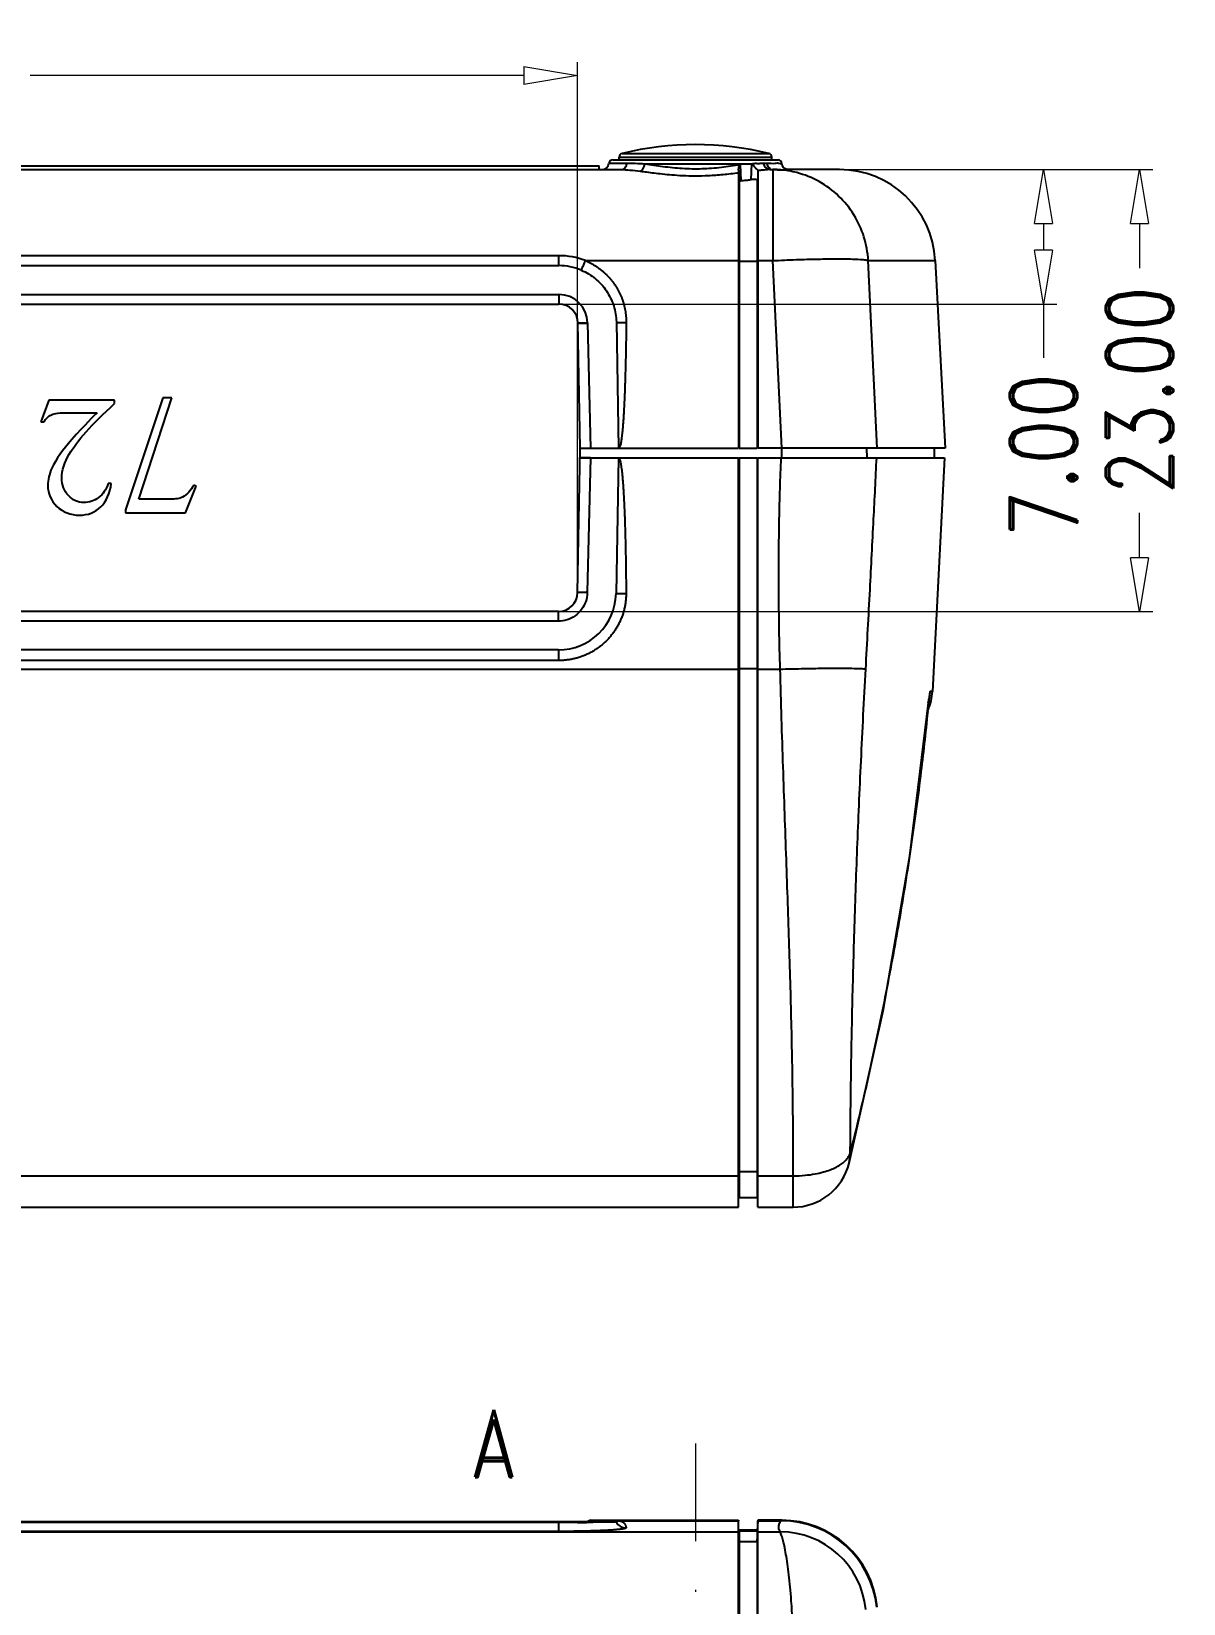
# Model space of a CAD drawing. Header units: millimetres. Extents: x 0 to 4083, y 0 to 1644.
# Drawn here: x 3627.2 to 3687.2, y 1562 to 1643.8 of the extents above; entities that cross this region are included whole.
import ezdxf
from ezdxf.enums import TextEntityAlignment as Align

# ---------------------------------------------------------------- set-up
doc = ezdxf.new("R2010")
doc.units = ezdxf.units.MM
doc.linetypes.add('DIVIDE', pattern=[31.75, 12.7, -6.35, 0, -6.35, 0, -6.35])
doc.layers.get('0').update_dxf_attribs({"linetype": 'CONTINUOUS'})
doc.layers.get('Defpoints').update_dxf_attribs({"linetype": 'CONTINUOUS'})
doc.layers.add('dim', color=3, linetype='CONTINUOUS', lineweight=9)
doc.layers.add('hatch', color=56, linetype='CONTINUOUS', lineweight=9)
doc.styles.add('longtou', font='romand.shx', dxfattribs={"width": 0.8, "bigfont": 'fangsong.shx'})
doc.dimstyles.new('YanXiu', dxfattribs={"dimtxt": 2.5, "dimasz": 2.2, "dimexe": 1, "dimexo": 0, "dimgap": 0.66, "dimtad": 0, "dimzin": 0, "dimdsep": 46, "dimtxsty": 'longtou', "dimblk": 'CLOSEDBLANK', "dimcen": 0, "dimclrd": 3, "dimclre": 3, "dimclrt": 7, "dimadec": 0, "dimazin": 0, "dimtfac": 1, "dimtdec": 4, "dimtofl": 0, "dimtmove": 0, "dimatfit": 3, "dimldrblk": 'CLOSEDBLANK', "dimfxl": 0, "dimtolj": 1, "dimtzin": 0, "dimlwd": 0, "dimlwe": 0, "dimarcsym": 0})

# ---------------------------------------------------------------- blocks, each defined once
blk = doc.blocks.new('_ClosedBlank')
at = {"color": 0, "linetype": 'ByBlock', "lineweight": -2}
for p, q in [((-1, 0.167), (0, 0)), ((-1, 0.167), (-1, -0.167)), ((0, 0), (-1, -0.167))]:
    blk.add_line(p, q, dxfattribs=at)
blk = doc.blocks.new('*D35')
at = {"layer": 'Defpoints', "color": 0}
for p in [(3669.26, 1636.635), (3654.65, 1629.635), (3679.884, 1629.635)]:
    blk.add_point(p, dxfattribs=at)
at = {"layer": 'dim', "color": 3, "lineweight": 5}
for p, q in [((3669.26, 1636.635), (3680.584, 1636.635)), ((3679.884, 1633.835), (3679.884, 1632.435)), ((3654.65, 1629.635), (3680.584, 1629.635)), ((3679.884, 1629.635), (3679.884, 1626.835))]:
    blk.add_line(p, q, dxfattribs=at)
at = {"layer": 'dim', "color": 3, "lineweight": 5, "xscale": 2.8, "yscale": 2.8, "zscale": 2.8}
for p, rotation in [((3679.884, 1636.635), 90), ((3679.884, 1629.635), 270)]:
    blk.add_blockref('_ClosedBlank', p, dxfattribs=dict(at, rotation=rotation))
at = {"layer": 'dim', "color": 7, "insert": (3679.884, 1621.802), "char_height": 3.5, "attachment_point": 5, "rotation": 90, "style": 'longtou'}
blk.add_mtext('7.00', dxfattribs=at)
blk = doc.blocks.new('*D36')
at = {"layer": 'Defpoints', "color": 0}
for p in [(3669.26, 1636.635), (3654.633, 1613.635), (3684.884, 1613.635)]:
    blk.add_point(p, dxfattribs=at)
at = {"layer": 'dim', "color": 3, "lineweight": 5}
for p, q in [((3669.26, 1636.635), (3685.584, 1636.635)), ((3684.884, 1633.835), (3684.884, 1631.501)), ((3684.884, 1616.435), (3684.884, 1618.768)), ((3654.633, 1613.635), (3685.584, 1613.635))]:
    blk.add_line(p, q, dxfattribs=at)
at = {"layer": 'dim', "color": 3, "lineweight": 5, "xscale": 2.8, "yscale": 2.8, "zscale": 2.8}
for p, rotation in [((3684.884, 1636.635), 90), ((3684.884, 1613.635), 270)]:
    blk.add_blockref('_ClosedBlank', p, dxfattribs=dict(at, rotation=rotation))
at = {"layer": 'dim', "color": 7, "insert": (3684.884, 1625.135), "char_height": 3.5, "attachment_point": 5, "rotation": 90, "style": 'longtou'}
blk.add_mtext('23.00', dxfattribs=at)
blk = doc.blocks.new('*D37')
at = {"layer": 'Defpoints', "color": 0}
for p in [(3585.896, 1641.526), (3585.896, 1614.617), (3655.633, 1614.617)]:
    blk.add_point(p, dxfattribs=at)
at = {"layer": 'dim', "color": 3, "lineweight": 5}
for p, q in [((3585.896, 1614.617), (3585.896, 1642.226)), ((3655.633, 1614.617), (3655.633, 1642.226)), ((3588.696, 1641.526), (3614.398, 1641.526)), ((3652.833, 1641.526), (3627.131, 1641.526))]:
    blk.add_line(p, q, dxfattribs=at)
at = {"layer": 'dim', "color": 3, "lineweight": 5, "xscale": 2.8, "yscale": 2.8, "zscale": 2.8, "rotation": 180}
blk.add_blockref('_ClosedBlank', (3585.896, 1641.526), dxfattribs=at)
at = {"layer": 'dim', "color": 3, "lineweight": 5, "xscale": 2.8, "yscale": 2.8, "zscale": 2.8}
blk.add_blockref('_ClosedBlank', (3655.633, 1641.526), dxfattribs=at)
at = {"layer": 'dim', "color": 7, "insert": (3620.764, 1641.526), "char_height": 3.5, "attachment_point": 5, "style": 'longtou'}
blk.add_mtext('69.74', dxfattribs=at)

msp = doc.modelspace()

# ---------------------------------------------------------------- linework, layer by layer
at = {"color": 7, "linetype": 'Continuous'}
for p, q in [((3657.791, 1637.135), (3657.793, 1637.281)), ((3657.791, 1637.135), (3657.793, 1637.281)), ((3657.793, 1637.281), (3665.736, 1637.281)), ((3657.945, 1637.472), (3665.583, 1637.472)), ((3665.738, 1637.135), (3665.736, 1637.281)), ((3665.738, 1637.135), (3665.736, 1637.281)), ((3583.636, 1636.635), (3657.893, 1636.635)), ((3584.777, 1636.835), (3656.752, 1636.835)), ((3656.756, 1636.633), (3656.752, 1636.835)), ((3657.264, 1636.968), (3658.205, 1636.968)), ((3657.461, 1637.135), (3666.068, 1637.135)), ((3659.127, 1636.938), (3664.701, 1636.938)), ((3664.01, 1636.61), (3664.041, 1636.018)), ((3664.014, 1636.473), (3664.014, 1622.135)), ((3664.092, 1636.892), (3664.134, 1636.053)), ((3664.661, 1636.11), (3664.701, 1636.938)), ((3665.014, 1636.596), (3665.014, 1636.6)), ((3665.014, 1636.596), (3665.014, 1622.135)), ((3665.324, 1636.968), (3665.491, 1636.968)), ((3665.636, 1636.635), (3665.818, 1636.635)), ((3665.793, 1636.635), (3665.793, 1631.896)), ((3666.522, 1636.63), (3666.448, 1636.667)), ((3669.26, 1636.635), (3666.513, 1636.635)), ((3664.041, 1636.018), (3664.041, 1622.135)), ((3664.988, 1636.091), (3664.988, 1622.135)), ((3586.878, 1632.154), (3654.65, 1632.154)), ((3586.878, 1631.635), (3654.65, 1631.635)), ((3654.65, 1631.635), (3654.65, 1632.154)), ((3656.044, 1631.896), (3664.014, 1631.896)), ((3664.014, 1631.896), (3664.041, 1631.87)), ((3664.041, 1631.87), (3664.988, 1631.87)), ((3664.988, 1631.87), (3665.014, 1631.896)), ((3665.014, 1631.896), (3665.793, 1631.896)), ((3666.256, 1622.135), (3665.793, 1631.896)), ((3671.225, 1622.135), (3670.762, 1631.896)), ((3670.762, 1631.896), (3674.253, 1631.896)), ((3674.253, 1631.896), (3674.764, 1622.135)), ((3586.878, 1630.136), (3654.65, 1630.136)), ((3654.65, 1630.136), (3654.65, 1629.635)), ((3586.878, 1629.635), (3654.65, 1629.635)), ((3656.15, 1628.663), (3655.65, 1628.647)), ((3655.764, 1622.135), (3655.65, 1628.652)), ((3656.15, 1628.663), (3656.151, 1628.635)), ((3656.151, 1628.635), (3656.304, 1622.135)), ((3657.65, 1628.702), (3657.764, 1622.135)), ((3655.633, 1614.617), (3655.764, 1622.135)), ((3655.755, 1621.635), (3664.014, 1621.635)), ((3655.764, 1622.135), (3664.014, 1622.135)), ((3656.295, 1621.635), (3656.133, 1614.637)), ((3657.756, 1621.635), (3657.632, 1614.566)), ((3664.014, 1582.635), (3664.014, 1621.635)), ((3664.041, 1622.135), (3664.988, 1622.135)), ((3664.041, 1621.635), (3664.041, 1610.661)), ((3664.041, 1621.634), (3664.988, 1621.634)), ((3664.988, 1621.635), (3664.988, 1610.661)), ((3674.764, 1622.135), (3665.014, 1622.135)), ((3665.014, 1582.635), (3665.014, 1621.635)), ((3665.014, 1621.635), (3674.738, 1621.635)), ((3666.255, 1622.135), (3666.255, 1621.635)), ((3670.678, 1622.135), (3670.687, 1621.635)), ((3674.738, 1621.635), (3674.101, 1609.478)), ((3674.22, 1621.635), (3674.214, 1622.135)), ((3656.133, 1614.607), (3655.633, 1614.622)), ((3656.133, 1614.637), (3656.133, 1614.607)), ((3654.633, 1613.635), (3586.896, 1613.635)), ((3654.633, 1613.133), (3654.633, 1613.635)), ((3654.633, 1613.133), (3586.896, 1613.133)), ((3654.633, 1611.635), (3586.896, 1611.635)), ((3654.633, 1611.081), (3586.896, 1611.081)), ((3654.633, 1611.635), (3654.633, 1611.081)), ((3577.514, 1610.635), (3664.014, 1610.635)), ((3664.014, 1610.635), (3664.041, 1610.661)), ((3664.041, 1610.661), (3664.041, 1583.135)), ((3664.041, 1610.661), (3664.988, 1610.661)), ((3664.988, 1610.661), (3664.988, 1583.135)), ((3664.988, 1610.661), (3665.014, 1610.635)), ((3665.014, 1610.635), (3666.177, 1610.635)), ((3674.101, 1609.478), (3673.982, 1609.478)), ((3673.916, 1609.009), (3673.903, 1608.875)), ((3673.907, 1608.875), (3673.916, 1609.009)), ((3673.926, 1609.057), (3673.93, 1609.094)), ((3669.781, 1585.012), (3669.829, 1585.478)), ((3577.514, 1584.267), (3664.014, 1584.267)), ((3664.014, 1584.267), (3664.041, 1584.495)), ((3664.041, 1584.495), (3664.988, 1584.495)), ((3664.988, 1584.495), (3665.014, 1584.267)), ((3665.014, 1584.267), (3666.846, 1584.267)), ((3666.846, 1582.635), (3666.846, 1584.267)), ((3577.514, 1582.635), (3664.014, 1582.635)), ((3664.041, 1583.135), (3664.988, 1583.135)), ((3665.014, 1582.635), (3666.846, 1582.635)), ((3586.878, 1566.269), (3654.65, 1566.269)), ((3654.633, 1566.225), (3586.896, 1566.225)), ((3654.633, 1566.225), (3654.633, 1565.759)), ((3654.65, 1566.269), (3654.65, 1566.238)), ((3656.304, 1566.339), (3656.093, 1566.249)), ((3656.133, 1566.229), (3656.113, 1566.228)), ((3656.295, 1566.312), (3656.133, 1566.251)), ((3656.133, 1566.251), (3656.133, 1566.251)), ((3656.295, 1566.312), (3664.014, 1566.312)), ((3656.304, 1566.339), (3664.014, 1566.339)), ((3657.756, 1566.312), (3657.632, 1566.251)), ((3664.014, 1566.339), (3664.016, 1566.312)), ((3664.014, 1414.365), (3664.014, 1566.312)), ((3665.014, 1566.312), (3664.987, 1565.797)), ((3665.014, 1566.339), (3665.013, 1566.312)), ((3666.256, 1566.339), (3665.014, 1566.339)), ((3665.014, 1566.312), (3666.231, 1566.312)), ((3665.014, 1414.365), (3665.014, 1566.312)), ((3577.514, 1565.736), (3664.014, 1565.736)), ((3654.633, 1565.759), (3586.896, 1565.759)), ((3664.014, 1565.736), (3664.041, 1565.237)), ((3664.041, 1565.838), (3664.988, 1565.838)), ((3664.041, 1565.812), (3664.041, 1565.237)), ((3664.041, 1565.797), (3664.988, 1565.797)), ((3664.041, 1565.237), (3664.988, 1565.237)), ((3664.041, 1565.237), (3664.041, 1415.501)), ((3664.988, 1565.812), (3664.988, 1565.237)), ((3664.988, 1565.237), (3665.014, 1565.736)), ((3664.988, 1565.237), (3664.988, 1415.501)), ((3665.014, 1565.736), (3666.177, 1565.736))]:
    msp.add_line(p, q, dxfattribs=at)
at = {"color": 4, "linetype": 'Continuous'}
for p, q in [((3628.096, 1624.635), (3627.685, 1623.506)), ((3631.517, 1624.635), (3628.096, 1624.635)), ((3631.517, 1624.453), (3631.517, 1624.635)), ((3634.03, 1624.756), (3632.095, 1618.933)), ((3632.78, 1619.474), (3634.51, 1624.756)), ((3634.51, 1624.756), (3634.03, 1624.756)), ((3627.685, 1623.506), (3627.848, 1623.506)), ((3629.094, 1623.981), (3630.61, 1623.981)), ((3656.295, 1621.635), (3655.755, 1621.635)), ((3631.35, 1620.304), (3631.196, 1620.304)), ((3635.208, 1618.769), (3635.764, 1620.157)), ((3635.764, 1620.157), (3635.64, 1620.205)), ((3634.377, 1619.474), (3632.78, 1619.474)), ((3632.095, 1618.933), (3632.095, 1618.769)), ((3632.095, 1618.769), (3635.208, 1618.769))]:
    msp.add_line(p, q, dxfattribs=at)
at = {"color": 7, "linetype": 'Continuous'}
for points in [[(3666.355, 1636.75), (3666.286, 1636.872), (3666.267, 1636.958)], [(3666.567, 1636.617), (3666.568, 1636.617), (3666.558, 1636.619), (3666.52, 1636.631), (3666.443, 1636.671), (3666.355, 1636.75)], [(3666.448, 1636.667), (3666.358, 1636.746), (3666.357, 1636.748)], [(3669.762, 1584.931), (3671.534, 1592.845), (3672.931, 1600.919), (3673.907, 1608.875)], [(3673.907, 1608.875), (3673.916, 1608.964), (3673.926, 1609.057)]]:
    msp.add_lwpolyline(points, dxfattribs=at)
for centre, radius, start, end in [((3657.993, 1637.278), 0.2, 103.81706, 179), ((3661.764, 1621.943), 15.991, 76.18294, 103.81706), ((3665.536, 1637.278), 0.2, 1, 76.18294), ((3656.869, 1637.035), 0.4, 270, 350.40593), ((3657.461, 1636.935), 0.2, 90, 170.40593), ((3665.639, 1632.717), 3.918, 90.03648, 91.89131), ((3665.793, 1631.734), 4.901, 89.71606, 89.99997), ((3665.791, 1631.671), 4.964, 80.41941, 89.70004), ((3666.068, 1636.935), 0.2, 6.58714, 90), ((3669.26, 1631.635), 5, 3, 90), ((3654.65, 1628.635), 3, 67.03045, 90), ((3654.652, 1628.261), 3.892, 69.04507, 90.02504), ((3654.65, 1628.636), 1.5, 1.00349, 89.99756), ((3654.65, 1628.635), 1, 1, 90), ((3654.633, 1614.635), 1, 270, 359), ((3654.633, 1614.635), 3, 270.00078, 358.6967), ((3671.105, 1609.635), 3, 337.69713, 357), ((3670.977, 1609.636), 3.009, 345.38324, 356.98005), ((3516.648, 1624.387), 158.018, 354.20375, 354.36652), ((3693.636, 1607.099), 19.812, 174.21928, 174.4679), ((3666.846, 1585.634), 3, 269.99726, 346.45534), ((3666.825, 1585.64), 3.021, 346.44833, 348.01568), ((3655.476, 1656.142), 89.916, 270.0994, 270.4058), ((3658.157, 1566.543), 0.601, 209.11993, 269.94941), ((3666.233, 1561.319), 4.993, 5.6435, 90.02252), ((3666.259, 1561.348), 4.991, 5.64355, 90.02404), ((3666.183, 1561.265), 4.471, 5.58373, 90.07755)]:
    msp.add_arc(centre, radius, start, end, dxfattribs=at)
for points, start_tangent, end_tangent in [([(3657.893, 1636.635), (3658.035, 1636.678), (3658.147, 1636.797), (3658.205, 1636.968)], (1, 0), (0.132552, 0.991176)), ([(3657.893, 1636.635), (3658.358, 1636.611), (3658.893, 1636.552)], (1, -0.000874), (0.992372, -0.123276)), ([(3658.205, 1636.968), (3658.635, 1636.959), (3659.127, 1636.938)], (1, -0.000179), (0.998823, -0.048511)), ([(3658.893, 1636.552), (3659, 1636.621), (3659.084, 1636.759), (3659.127, 1636.938)], (0.971085, 0.238735), (0.097553, 0.99523)), ([(3658.893, 1636.552), (3659.225, 1636.51), (3659.605, 1636.461), (3660.041, 1636.411), (3660.537, 1636.363), (3661.102, 1636.326), (3661.736, 1636.311), (3662.439, 1636.327), (3663.205, 1636.382), (3664.014, 1636.473)], (0.992417, -0.122914), (0.992234, 0.124388)), ([(3659.127, 1636.938), (3660.07, 1636.8), (3661.082, 1636.699), (3662.099, 1636.683), (3663.115, 1636.758), (3664.092, 1636.892)], (0.989558, -0.144134), (0.988807, 0.149199)), ([(3664.01, 1636.61), (3664.018, 1636.691), (3664.046, 1636.786), (3664.092, 1636.892)], (-0.041321, 0.999146), (0.443086, 0.896479)), ([(3664.01, 1636.61), (3664.013, 1636.526), (3664.014, 1636.473)], (0.041321, -0.999146), (0.000008, -1)), ([(3664.688, 1636.941), (3664.819, 1636.956), (3664.928, 1636.96), (3665.018, 1636.945)], (0.998755, -0.049891), (0.996899, -0.078697)), ([(3664.702, 1636.946), (3664.728, 1636.922), (3664.755, 1636.884), (3664.771, 1636.862), (3664.788, 1636.839), (3664.808, 1636.814), (3664.83, 1636.787), (3664.855, 1636.759), (3664.882, 1636.729), (3664.913, 1636.698), (3664.947, 1636.667), (3664.98, 1636.638), (3665.014, 1636.6)], (0.948885, -0.315621), (-0.015292, -0.999883)), ([(3665.014, 1636.596), (3665.201, 1636.614), (3665.365, 1636.626), (3665.509, 1636.633)], (0.994563, 0.104134), (0.999476, 0.032365)), ([(3665.018, 1636.945), (3665.138, 1636.966), (3665.236, 1636.968), (3665.324, 1636.968)], (0.999644, 0.026665), (1, -0.000001)), ([(3665.493, 1636.678), (3665.381, 1636.797), (3665.324, 1636.968)], (-0.846113, 0.533003), (-0.132514, 0.991181)), ([(3665.491, 1636.968), (3665.917, 1636.964)], (1, -0.000018), (0.993967, 0.109683)), ([(3665.551, 1636.797), (3665.491, 1636.968)], (-0.520281, 0.853995), (-0.138615, 0.990346)), ([(3665.636, 1636.635), (3665.493, 1636.678)], (-1, 0), (-0.846113, 0.533003)), ([(3665.668, 1636.678), (3665.551, 1636.797)], (-0.856209, 0.51663), (-0.520281, 0.853995)), ([(3665.818, 1636.635), (3666.253, 1636.622)], (1, -0.000108), (0.999322, 0.036812)), ([(3665.917, 1636.964), (3666.179, 1636.958), (3666.267, 1636.958)], (0.993967, 0.109683), (-0.084469, 0.996426)), ([(3666.253, 1636.622), (3666.526, 1636.606), (3666.621, 1636.606)], (0.999322, 0.036812), (0.542676, 0.839942)), ([(3666.621, 1636.606), (3666.584, 1636.615), (3666.567, 1636.615)], (0.513033, 0.858369), (-0.999903, 0.013901)), ([(3670.762, 1631.896), (3670.54, 1633.132), (3670.016, 1634.28), (3669.221, 1635.258), (3668.208, 1636.006), (3667.04, 1636.475), (3666.617, 1636.565)], (-0.052084, 0.998643), (-0.986073, 0.166312)), ([(3664.134, 1636.053), (3664.066, 1636.039), (3664.041, 1636.018)], (-0.99296, -0.11845), (0.000001, -1)), ([(3664.134, 1636.053), (3664.406, 1636.084), (3664.661, 1636.11)], (0.99296, 0.11845), (0.996123, 0.087973)), ([(3664.988, 1636.091), (3664.957, 1636.105), (3664.874, 1636.113), (3664.764, 1636.114), (3664.661, 1636.11)], (0, 1), (-0.996123, -0.087973)), ([(3655.821, 1631.397), (3655.871, 1631.502), (3655.95, 1631.678), (3656.044, 1631.896)], (0.456369, 0.88979), (0.393707, 0.919236)), ([(3656.044, 1631.896), (3656.187, 1631.831), (3656.326, 1631.76), (3656.462, 1631.683), (3656.595, 1631.6), (3656.723, 1631.51), (3656.848, 1631.416), (3656.968, 1631.315), (3657.084, 1631.21), (3657.194, 1631.1), (3657.3, 1630.984), (3657.4, 1630.864), (3657.495, 1630.74), (3657.585, 1630.612), (3657.668, 1630.48), (3657.745, 1630.344), (3657.816, 1630.205), (3657.881, 1630.062), (3657.939, 1629.918), (3657.991, 1629.77), (3658.036, 1629.621), (3658.074, 1629.469), (3658.106, 1629.317), (3658.13, 1629.163), (3658.147, 1629.008), (3658.158, 1628.852), (3658.161, 1628.694)], (0.918871, -0.394558), (-0.005456, -0.999985)), ([(3665.793, 1631.896), (3667.004, 1631.946), (3668.144, 1631.977), (3669.142, 1631.987), (3669.941, 1631.977), (3670.492, 1631.946), (3670.762, 1631.896)], (0.99888, 0.047312), (0.904713, -0.426022)), ([(3655.821, 1631.397), (3656.555, 1630.953), (3657.133, 1630.319), (3657.508, 1629.548), (3657.65, 1628.702)], (0.920712, -0.390242), (0.017461, -0.999848)), ([(3655.65, 1628.647), (3655.901, 1628.642), (3656.151, 1628.635)], (0.999997, 0.002278), (0.998745, -0.050093)), ([(3657.65, 1628.687), (3657.784, 1628.681), (3657.961, 1628.679), (3658.161, 1628.681)], (0.997712, -0.067601), (0.999849, 0.017405)), ([(3658.161, 1628.694), (3658.154, 1628.063), (3658.146, 1627.495), (3658.137, 1626.973), (3658.127, 1626.494), (3658.115, 1626.053), (3658.104, 1625.648), (3658.091, 1625.276), (3658.078, 1624.934), (3658.065, 1624.619), (3658.051, 1624.33), (3658.037, 1624.064), (3658.023, 1623.821), (3658.008, 1623.597), (3657.993, 1623.392), (3657.978, 1623.205), (3657.962, 1623.034), (3657.946, 1622.877), (3657.929, 1622.735), (3657.912, 1622.605), (3657.893, 1622.488), (3657.874, 1622.384), (3657.845, 1622.267), (3657.764, 1622.135)], (-0.009368, -0.999956), (-0.521703, -0.853127)), ([(3657.756, 1621.635), (3657.819, 1621.562), (3657.847, 1621.46), (3657.873, 1621.345), (3657.895, 1621.217), (3657.915, 1621.075), (3657.934, 1620.922), (3657.951, 1620.756), (3657.968, 1620.578), (3657.983, 1620.389), (3657.998, 1620.185), (3658.013, 1619.965), (3658.027, 1619.726), (3658.041, 1619.467), (3658.055, 1619.184), (3658.068, 1618.876), (3658.081, 1618.539), (3658.093, 1618.172), (3658.105, 1617.772), (3658.116, 1617.341), (3658.126, 1616.879), (3658.136, 1616.379), (3658.144, 1615.834), (3658.151, 1615.24), (3658.157, 1614.575)], (0.67541, -0.737443), (0.006818, -0.999977)), ([(3666.177, 1610.635), (3666.106, 1614.78), (3666.132, 1618.435), (3666.231, 1621.635)], (-0.02896, 0.999581), (0.045207, 0.998978)), ([(3670.633, 1610.635), (3670.857, 1614.78), (3671.045, 1618.435), (3671.202, 1621.635)], (0.055003, 0.998486), (0.047592, 0.998867)), ([(3656.133, 1614.607), (3656.054, 1614.153), (3655.837, 1613.738), (3655.501, 1613.41), (3655.083, 1613.202), (3654.633, 1613.133)], (-0.017688, -0.999844), (-0.999998, -0.002154)), ([(3658.157, 1614.575), (3658.15, 1614.371), (3658.132, 1614.17), (3658.103, 1613.97), (3658.061, 1613.771), (3658.009, 1613.576), (3657.944, 1613.384), (3657.869, 1613.195), (3657.783, 1613.011), (3657.686, 1612.833), (3657.579, 1612.66), (3657.462, 1612.494), (3657.335, 1612.335), (3657.2, 1612.183), (3657.055, 1612.039), (3656.902, 1611.903), (3656.742, 1611.777), (3656.574, 1611.66), (3656.399, 1611.552), (3656.218, 1611.455), (3656.032, 1611.369), (3655.841, 1611.293), (3655.646, 1611.229), (3655.448, 1611.176), (3655.247, 1611.135), (3655.043, 1611.105), (3654.838, 1611.087), (3654.633, 1611.081)], (-0.001382, -0.999999), (-1, -0.000001)), ([(3656.133, 1614.637), (3655.883, 1614.629), (3655.633, 1614.622)], (-0.998127, -0.061178), (-1, 0.000505)), ([(3657.632, 1614.566), (3657.766, 1614.572), (3657.948, 1614.575), (3658.157, 1614.573)], (0.997072, 0.076469), (0.999849, -0.017405)), ([(3666.177, 1610.635), (3667.265, 1610.662), (3668.288, 1610.679), (3669.185, 1610.684), (3669.901, 1610.679), (3670.394, 1610.662), (3670.633, 1610.635)], (0.999586, 0.028776), (0.958788, -0.284122)), ([(3666.846, 1584.267), (3666.851, 1586.111), (3666.839, 1588.009), (3666.812, 1589.966), (3666.77, 1591.987), (3666.717, 1594.072), (3666.652, 1596.224), (3666.579, 1598.444), (3666.5, 1600.736), (3666.417, 1603.102), (3666.334, 1605.543), (3666.252, 1608.065), (3666.177, 1610.635)], (0.005539, 0.999985), (-0.026962, 0.999636)), ([(3669.829, 1585.478), (3669.842, 1587.24), (3669.864, 1589.063), (3669.894, 1590.947), (3669.934, 1592.895), (3669.983, 1594.905), (3670.042, 1596.976), (3670.112, 1599.107), (3670.193, 1601.299), (3670.285, 1603.55), (3670.389, 1605.861), (3670.506, 1608.233), (3670.633, 1610.635)], (0.005488, 0.999985), (0.054943, 0.998489)), ([(3673.982, 1609.478), (3673.966, 1609.425), (3673.956, 1609.359), (3673.944, 1609.267)], (-1, 0.000031), (-0.103123, -0.994669)), ([(3673.944, 1609.267), (3673.931, 1609.151), (3673.925, 1609.095)], (-0.103123, -0.994669), (-0.101638, -0.994821)), ([(3673.858, 1608.429), (3673.482, 1605.078), (3672.949, 1601.15), (3672.317, 1597.225), (3671.586, 1593.305), (3670.757, 1589.388), (3669.829, 1585.478)], (-0.100991, -0.994887), (-0.242541, -0.970141)), ([(3666.846, 1584.267), (3667.473, 1584.295), (3667.998, 1584.367), (3668.426, 1584.465), (3668.776, 1584.579), (3669.063, 1584.703), (3669.301, 1584.838), (3669.499, 1584.985)], (0.999547, -0.030108), (0.758315, 0.651888)), ([(3669.499, 1584.985), (3669.655, 1585.142), (3669.766, 1585.307)], (0.758315, 0.651888), (0.459533, 0.888161)), ([(3669.766, 1585.307), (3669.829, 1585.478)], (0.459533, 0.888161), (0.227546, 0.973767)), ([(3655.632, 1566.226), (3655.398, 1566.226), (3654.633, 1566.225)], (-0.999998, -0.002203), (-1, 0)), ([(3654.65, 1566.269), (3655.105, 1566.269), (3655.525, 1566.271)], (1, 0.000003), (0.999983, -0.005773)), ([(3655.525, 1566.271), (3655.859, 1566.274)], (0.999983, -0.005773), (0.998593, 0.05302)), ([(3655.859, 1566.274), (3656.074, 1566.278)], (0.998593, 0.05302), (0.995231, -0.097543)), ([(3656.133, 1566.251), (3656.054, 1566.247)], (-0.89682, -0.442396), (-0.994675, 0.103064)), ([(3656.074, 1566.278), (3656.133, 1566.276)], (0.995231, -0.097543), (0.984266, 0.176692)), ([(3657.632, 1566.251), (3657.516, 1566.244), (3657.208, 1566.238), (3656.73, 1566.233), (3656.133, 1566.229)], (-0.934157, -0.356862), (-0.999969, -0.007875)), ([(3657.756, 1566.312), (3657.819, 1566.309), (3657.847, 1566.303), (3657.873, 1566.297), (3657.895, 1566.29), (3657.934, 1566.275), (3657.968, 1566.257), (3657.998, 1566.236), (3658.027, 1566.212), (3658.055, 1566.184), (3658.081, 1566.15), (3658.093, 1566.131), (3658.105, 1566.11), (3658.116, 1566.087), (3658.126, 1566.063), (3658.136, 1566.037), (3658.144, 1566.008), (3658.151, 1565.977), (3658.157, 1565.942)], (0.999243, -0.038907), (0.129012, -0.991643)), ([(3666.177, 1565.736), (3666.106, 1565.953), (3666.132, 1566.145), (3666.231, 1566.312)], (-0.483811, 0.875173), (0.653556, 0.756878)), ([(3658.157, 1565.942), (3658.132, 1565.921), (3658.103, 1565.911), (3658.061, 1565.9), (3658.009, 1565.89), (3657.944, 1565.88), (3657.869, 1565.87), (3657.783, 1565.86), (3657.686, 1565.851), (3657.579, 1565.842), (3657.462, 1565.833), (3657.335, 1565.825), (3657.2, 1565.817), (3657.055, 1565.809), (3656.902, 1565.802), (3656.742, 1565.796), (3656.574, 1565.79), (3656.399, 1565.784), (3656.218, 1565.779), (3656.032, 1565.774), (3655.841, 1565.77), (3655.646, 1565.767), (3655.448, 1565.764), (3655.247, 1565.762), (3655.043, 1565.76), (3654.838, 1565.76), (3654.633, 1565.759)], (-0.026353, -0.999653), (-1, 0)), ([(3666.846, 1558.642), (3666.851, 1559.55), (3666.839, 1560.411), (3666.812, 1561.224), (3666.77, 1561.987), (3666.717, 1562.695), (3666.652, 1563.346), (3666.579, 1563.934), (3666.5, 1564.454), (3666.417, 1564.901), (3666.334, 1565.269), (3666.252, 1565.55), (3666.177, 1565.736)], (0.010816, 0.999942), (-0.457606, 0.889155))]:
    msp.add_spline(points, degree=3, dxfattribs=dict(at, start_tangent=start_tangent, end_tangent=end_tangent))
at = {"color": 4, "linetype": 'Continuous'}
for points in [[(3629.162, 1621.828), (3629.561, 1622.502), (3630.344, 1623.376), (3631.517, 1624.453)], [(3627.848, 1623.506), (3627.951, 1623.687), (3628.079, 1623.808), (3628.237, 1623.878)], [(3628.237, 1623.878), (3628.392, 1623.947), (3628.679, 1623.981), (3629.094, 1623.981)], [(3630.61, 1623.981), (3630.434, 1623.821), (3629.993, 1623.354), (3629.294, 1622.581)], [(3629.294, 1622.581), (3628.816, 1622.052), (3628.473, 1621.559), (3628.258, 1621.096)], [(3628.777, 1620.586), (3628.777, 1620.979), (3628.906, 1621.395), (3629.162, 1621.828)], [(3628.258, 1621.096), (3628.118, 1620.793), (3628.045, 1620.49), (3628.045, 1620.196)], [(3628.045, 1620.196), (3628.045, 1619.777), (3628.203, 1619.413), (3628.52, 1619.106)], [(3629.118, 1619.671), (3628.893, 1619.911), (3628.777, 1620.214), (3628.777, 1620.586)], [(3631.196, 1620.304), (3631.085, 1619.98), (3630.918, 1619.733), (3630.691, 1619.565)], [(3630.801, 1619.077), (3631.098, 1619.361), (3631.282, 1619.772), (3631.35, 1620.304)], [(3635.64, 1620.205), (3635.495, 1619.928), (3635.302, 1619.725), (3635.063, 1619.59)], [(3629.925, 1619.309), (3629.612, 1619.309), (3629.342, 1619.431), (3629.118, 1619.671)], [(3630.691, 1619.565), (3630.464, 1619.396), (3630.211, 1619.309), (3629.925, 1619.309)], [(3635.063, 1619.59), (3634.925, 1619.513), (3634.698, 1619.474), (3634.377, 1619.474)], [(3628.52, 1619.106), (3628.833, 1618.803), (3629.227, 1618.648), (3629.698, 1618.648)], [(3629.698, 1618.648), (3630.139, 1618.648), (3630.503, 1618.79), (3630.801, 1619.077)]]:
    msp.add_open_spline(points, degree=3, dxfattribs=at)
at = {"layer": 'hatch', "color": 2, "linetype": 'DIVIDE', "ltscale": 0.4}
msp.add_line((3661.764, 1570.339), (3661.764, 1540.741), dxfattribs=at)
at = {"layer": 'hatch', "color": 2}
msp.add_lwpolyline([(3661.764, 1570.339, 0, 0, 0), (3658.264, 1570.339, 1.05, 0, 0), (3654.764, 1570.339, 0, 0, 0)], format="xyseb", dxfattribs=at)

# ---------------------------------------------------------------- texts
at = {"layer": 'hatch', "color": 6, "style": 'longtou', "width": 0.8}
msp.add_text('A', height=3.5, dxfattribs=at).set_placement((3651.264, 1570.339), align=Align.MIDDLE)

# ---------------------------------------------------------------- dimensions: what is measured, and where the dimension line sits
at = {"layer": 'dim'}
dim = msp.add_linear_dim(base=(3585.896, 1641.526), p1=(3655.633, 1614.617), p2=(3585.896, 1614.617), dimstyle='YanXiu', override={"dimtxt": 3.5, "dimasz": 2.8, "dimexe": 0.69965, "dimgap": 0.69965}, dxfattribs=at)
dim.commit()
dim.dimension.update_dxf_attribs({"geometry": '*D37', "text_midpoint": (3620.764, 1641.526), "dimtype": 160})
for base, p2, picture, middle in [((3684.884, 1613.635), (3654.633, 1613.635), '*D36', (3684.884, 1625.135)), ((3679.884, 1629.635), (3654.65, 1629.635), '*D35', (3679.884, 1621.802))]:
    dim = msp.add_linear_dim(base=base, p1=(3669.26, 1636.635), p2=p2, angle=90, dimstyle='YanXiu', override={"dimtxt": 3.5, "dimasz": 2.8, "dimexe": 0.69965, "dimgap": 0.69965}, dxfattribs=at)
    dim.commit()
    dim.dimension.update_dxf_attribs({"geometry": picture, "text_midpoint": middle, "dimtype": 160})

doc.saveas('drawing.dxf')
